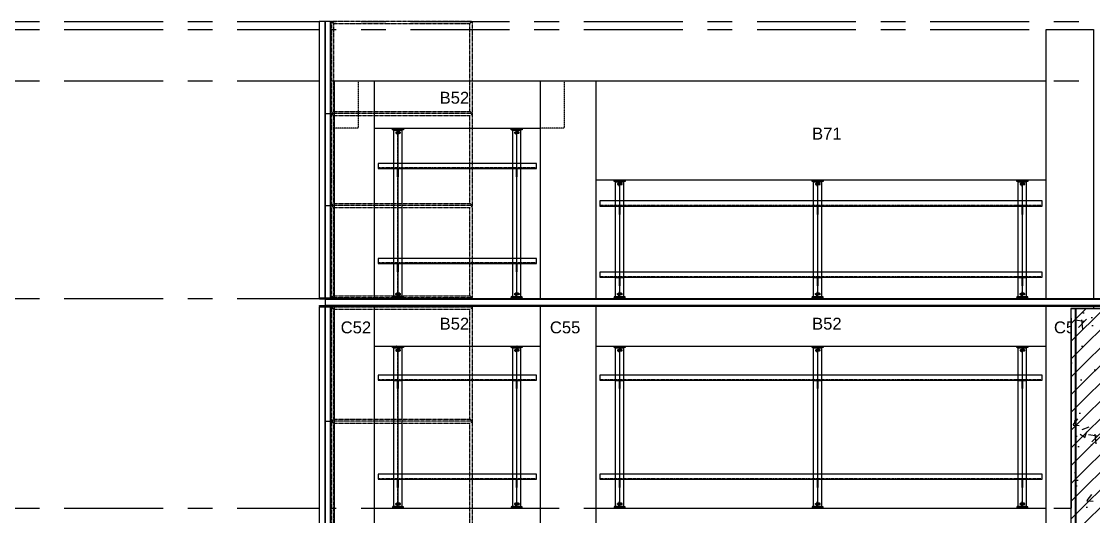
# Model space of a CAD drawing. Header units: millimetres. Extents: x -4391136 to -1798569, y -886572 to -291056.
# Drawn here: x -2137849 to -2124310, y -387245 to -380990 of the extents above; entities that cross this region are included whole.
import ezdxf
from ezdxf.enums import TextEntityAlignment as Align

# ---------------------------------------------------------------- set-up
doc = ezdxf.new("R2010")
doc.units = ezdxf.units.MM
doc.set_wipeout_variables(frame=1)
for name, pattern in [('ACM_Grid2', [9, 6, -1, 1, -1]), ('HIDDEN', [0.375, 0.25, -0.125]), ('HIDDEN2', [4.7625, 3.175, -1.5875]), ('TA_GL_005.00000', [13.75, 5, -1.25, 1.25, -1.25, 5]), ('TA_HL_001.00000', [6.5, 3.55, -2.95]), ('Xref-E1-E4$0$HIDDEN2', [4.7625, 3.175, -1.5875]), ('Xref-LOUVER-E1-E4$0$HIDDEN2', [4.7625, 3.175, -1.5875])]:
    doc.linetypes.add(name, pattern=pattern)
for name, color, linetype in [('000 - 0_SYM_DWG_GRIDLINE_MAIN_COLOR_251', 7, 'Continuous'), ('000 - CONCRETE_COL_HATCH_', 7, 'Continuous'), ('000 - CONCRETE_PRECAST_MAIN_COLOR_1', 7, 'Continuous'), ('000 - CONCRETE_PRECAST_WIPEOUT_', 7, 'Continuous'), ('010 - ASPG_EXTR_MAIN_COLOR_2', 7, 'Continuous'), ('010 - ASPG_EXTR_WIPEOUT_', 7, 'Continuous'), ('010 - ASPG_FRAMING_MAIN_COLOR_1', 7, 'Continuous'), ('010 - ASPG_FRAMING_MAIN_COLOR_2', 7, 'Continuous'), ('010 - ASPG_FRAMING_SUB_COLOR_2', 7, 'Continuous'), ('010 - ASPG_FRAMING_WIPEOUT_', 7, 'Continuous'), ('_[-125x65x6x8', 7, 'Continuous'), ('_PLATE-SC', 7, 'Continuous'), ('_PP-Dim', 7, 'Continuous'), ('_SC -100x100x6x8', 7, 'Continuous'), ('_SC-D1', 7, 'Continuous'), ('G-ANNO-HATCH-G251', 7, 'Continuous'), ('Xref-E1-E4$0$_Beam', 7, 'Continuous'), ('Xref-E1-E4$0$E2_Ent2-CRD$0$_Beam', 7, 'Continuous'), ('Xref-E1-E4$0$E2_Ent2-CRD$0$_Col', 7, 'Continuous'), ('Xref-LOUVER-E1-E4$0$_PRECAST', 7, 'Xref-LOUVER-E1-E4$0$HIDDEN2')]:
    doc.layers.add(name, color=color, linetype=linetype)
doc.layers.add('ACM_Line_Grid Line _Existing__Lw2_', color=7, linetype='ACM_Grid2', lineweight=9)
doc.styles.add('TA', font='', dxfattribs={"height": 4.5})
doc.styles.add('Xref-E1-E4$0$E2_Ent2-CRD$0$Arial', font='arial.ttf', dxfattribs={"height": 300})
doc.styles.get('TA').set_extended_font_data('Cordia New')

# ---------------------------------------------------------------- blocks, each defined once
blk = doc.blocks.new('_PL-01')
at = {"layer": 'G-ANNO-HATCH-G251'}
h = blk.add_hatch(dxfattribs=at)
h.set_pattern_fill('AR-CONC', scale=0.05)
h.set_pattern_definition([(50, (-178564.836, -85577.109), (9.10923345, -0.79695428), [0.9525, -10.4775]), (355, (-178564.836, -85577.109), (-1.76217107, 9.55284226), [0.762, -8.3820292]), (100.4514447, (-178564.077, -85577.176), (7.34706235, 8.7558876), [0.80950044, -8.90451223]), (46.1842, (-178564.836, -85574.569), (13.55395204, -2.1021164), [1.42875, -15.71625]), (96.6355576, (-178563.706, -85574.744), (11.8702067, 12.3713062), [1.2142512, -13.3567804]), (351.184151, (-178564.836, -85574.57), (11.8702067, 12.3713062), [1.1429984, -12.5729866]), (21, (-178563.566, -85575.204), (7.58071956, -5.1132599), [0.9525, -10.4775]), (326, (-178563.566, -85575.204), (3.0901014, 9.2093983), [0.762, -8.382]), (71.451445, (-178562.934, -85575.63), (10.67082096, 4.09613844), [0.80950044, -8.9044969]), (37.5, (-178564.8358, -85577.1093), (0.15443016, 4.227751944), [0, -8.2804, 0, -8.509, 0, -8.41375]), (7.5, (-178564.836, -85577.1093), (3.34098313, 5.00902874), [0, -4.8514, 0, -8.0899, 0, -3.20675]), (327.5, (-178567.668, -85577.1093), (6.77952976, -0.2864372), [0, -3.175, 0, -9.906, 0, -13.1445]), (317.5, (-178568.938, -85577.1093), (7.40645907, 1.27132455), [0, -4.1275, 0, -6.5786, 0, -9.3345])])
h.paths.add_polyline_path([(70, 0), (-70, 0), (-70, -10), (70, -10)])
h = blk.add_hatch(dxfattribs=at)
h.set_pattern_fill('ANSI32', scale=0.5, angle=90)
h.set_pattern_definition([(135, (-178371.5467, -85577.1093), (-3.36759605, -3.36759605), []), (135, (-178371.5467, -85574.8643), (-3.36759605, -3.36759605), [])])
h.paths.add_polyline_path([(70, -10), (-70, -10), (-70, -20), (70, -20)])
at = {"color": 7}
for points in [[(-70, 0), (70, 0), (70, -10), (-70, -10)], [(-70, -10), (70, -10), (70, -20), (-70, -20)]]:
    blk.add_lwpolyline(points, close=True, dxfattribs=at)
at = {"layer": 'ACM_Line_Grid Line _Existing__Lw2_', "color": 7, "lineweight": 20}
blk.add_line((0, 0), (0, -20), dxfattribs=at)
blk = doc.blocks.new('*U1296')
at = {"color": 7}
for p, q in [((-3, 2010), (-63, 2010)), ((-58, 2005), (-50, 2005)), ((-50, 5), (-50, 2005)), ((-50, 2005), (50, 2005)), ((-25, 1982), (-25, 1969)), ((-25, 1982), (-24, 1981)), ((-25, 1969), (-24, 1970)), ((-22, 1982), (-24, 1981)), ((-24, 1981), (-24, 1970)), ((-24, 1970), (-22, 1969)), ((-22, 1982), (-21, 1981)), ((-22, 1982), (-22, 1969)), ((-22, 1969), (-21, 1970)), ((-20, 1982), (-21, 1981)), ((-21, 1981), (-21, 1970)), ((-21, 1970), (-20, 1969)), ((-20, 1982), (-19, 1981)), ((-20, 1982), (-20, 1969)), ((-20, 1969), (-19, 1970)), ((-18, 1986), (-19, 1985)), ((-19, 1985), (-19, 1966)), ((-18, 1965), (-19, 1966)), ((-18, 1986), (-11, 1986)), ((-18, 1979), (-11, 1979)), ((-18, 1972), (-11, 1972)), ((-18, 1965), (-11, 1965)), ((-11, 1986), (-10, 1985)), ((-11, 1965), (-10, 1966)), ((-10, 1989), (-10, 1962)), ((-10, 1989), (-8, 1989)), ((-10, 1962), (-8, 1962)), ((-8, 1989), (-8, 1962)), ((-3, 2005), (-3, 2010)), ((4, 1962), (4, 1989)), ((6, 1989), (4, 1989)), ((6, 1962), (4, 1962)), ((6, 1962), (6, 1989)), ((7, 1986), (6, 1985)), ((7, 1965), (6, 1966)), ((14, 1986), (7, 1986)), ((14, 1979), (7, 1979)), ((14, 1972), (7, 1972)), ((14, 1965), (7, 1965)), ((14, 1986), (15, 1985)), ((14, 1965), (15, 1966)), ((15, 1966), (15, 1985)), ((23, 1986), (16, 1986)), ((23, 1979), (16, 1979)), ((23, 1972), (16, 1972)), ((23, 1965), (16, 1965)), ((23, 1986), (24, 1985)), ((23, 1965), (24, 1966)), ((24, 1966), (24, 1985)), ((25, 1982), (24, 1981)), ((25, 1969), (24, 1970)), ((26, 1981), (25, 1982)), ((25, 1969), (25, 1982)), ((25, 1969), (26, 1970)), ((27, 1982), (26, 1981)), ((26, 1970), (26, 1981)), ((27, 1969), (26, 1970)), ((29, 1981), (27, 1982)), ((27, 1969), (27, 1982)), ((27, 1969), (29, 1970)), ((30, 1982), (29, 1981)), ((29, 1981), (29, 1970)), ((30, 1969), (29, 1970)), ((30, 1969), (30, 1982)), ((50, 2005), (50, 5)), ((-3, 0), (-63, 0)), ((-58, 5), (-50, 5)), ((-50, 5), (50, 5)), ((-25, 29), (-25, 42)), ((-25, 42), (-24, 41)), ((-25, 29), (-24, 30)), ((-24, 41), (-22, 42)), ((-24, 30), (-24, 41)), ((-22, 29), (-24, 30)), ((-22, 42), (-21, 41)), ((-22, 29), (-22, 42)), ((-22, 29), (-21, 30)), ((-21, 41), (-20, 42)), ((-21, 30), (-21, 41)), ((-20, 29), (-21, 30)), ((-20, 42), (-19, 41)), ((-20, 29), (-20, 42)), ((-20, 29), (-19, 30)), ((-18, 46), (-19, 45)), ((-19, 26), (-19, 45)), ((-18, 25), (-19, 26)), ((-18, 46), (-11, 46)), ((-18, 39), (-11, 39)), ((-18, 32), (-11, 32)), ((-18, 25), (-11, 25)), ((-11, 46), (-10, 45)), ((-11, 25), (-10, 26)), ((-10, 22), (-10, 49)), ((-10, 49), (-8, 49)), ((-10, 22), (-8, 22)), ((-8, 22), (-8, 49)), ((-3, 5), (-3, 0)), ((4, 49), (4, 22)), ((6, 49), (4, 49)), ((6, 22), (4, 22)), ((6, 49), (6, 22)), ((7, 46), (6, 45)), ((7, 25), (6, 26)), ((14, 46), (7, 46)), ((14, 39), (7, 39)), ((14, 32), (7, 32)), ((14, 25), (7, 25)), ((14, 46), (15, 45)), ((14, 25), (15, 26)), ((15, 45), (15, 26)), ((23, 46), (16, 46)), ((23, 39), (16, 39)), ((23, 32), (16, 32)), ((23, 25), (16, 25)), ((23, 46), (24, 45)), ((23, 25), (24, 26)), ((24, 45), (24, 26)), ((25, 42), (24, 41)), ((25, 29), (24, 30)), ((25, 42), (26, 41)), ((25, 42), (25, 29)), ((26, 30), (25, 29)), ((27, 42), (26, 41)), ((26, 41), (26, 30)), ((27, 29), (26, 30)), ((27, 42), (29, 41)), ((27, 42), (27, 29)), ((29, 30), (27, 29)), ((30, 42), (29, 41)), ((29, 30), (29, 41)), ((30, 29), (29, 30)), ((30, 42), (30, 29))]:
    blk.add_line(p, q, dxfattribs=at)
at = {"color": 7, "linetype": 'HIDDEN'}
for p, q in [((-8, 2000), (-8, 1956)), ((-3, 2005), (-3, 5)), ((3, 5), (3, 2005)), ((-8, 10), (-8, 55))]:
    blk.add_line(p, q, dxfattribs=at)
at = {"color": 7}
for points in [[(-18, 1986, 0.325), (-18, 1979, 0.325), (-18, 1972, 0.325), (-18, 1965, 0.325)], [(-11, 1986, -0.325), (-11, 1979, -0.325), (-11, 1972, -0.325), (-11, 1965, -0.325)], [(7, 1965, -0.325), (7, 1972, -0.325), (7, 1979, -0.325), (7, 1986, -0.325)], [(14, 1965, 0.325), (14, 1972, 0.325), (14, 1979, 0.325), (14, 1986, 0.325)], [(23, 1965, 0.325), (23, 1972, 0.325), (23, 1979, 0.325), (23, 1986, 0.325)], [(-18, 25, -0.325), (-18, 32, -0.325), (-18, 39, -0.325), (-18, 46, -0.325)], [(-11, 25, 0.325), (-11, 32, 0.325), (-11, 39, 0.325), (-11, 46, 0.325)], [(7, 46, 0.325), (7, 39, 0.325), (7, 32, 0.325), (7, 25, 0.325)], [(14, 46, -0.325), (14, 39, -0.325), (14, 32, -0.325), (14, 25, -0.325)], [(23, 46, -0.325), (23, 39, -0.325), (23, 32, -0.325), (23, 25, -0.325)]]:
    blk.add_lwpolyline(points, format="xyb", dxfattribs=at)
for points in [[(16, 1986, 0.325), (16, 1979, 0.325), (16, 1972, 0.325), (16, 1965), (15, 1966), (15, 1985)], [(16, 25, -0.325), (16, 32, -0.325), (16, 39, -0.325), (16, 46), (15, 45), (15, 26)]]:
    blk.add_lwpolyline(points, format="xyb", close=True, dxfattribs=at)
for centre, radius, start, end in [((-57, 2011), 5.91, 188.4792, 263.1502), ((-18, 1975), 9.29, 134.3223, 225.6777), ((72, 1971), 47.7, 178.4903, 181.5097), ((23, 1975), 9.29, 314.3223, 45.6777), ((-57, 0), 5.91, 96.8498, 171.5208), ((-18, 35), 9.29, 134.3223, 225.6777), ((72, 40), 47.7, 178.4903, 181.5097), ((23, 35), 9.29, 314.3223, 45.6777)]:
    blk.add_arc(centre, radius, start, end, dxfattribs=at)
at = {"color": 7, "linetype": 'HIDDEN'}
for centre, radius, start, end in [((-13, 2000), 5, 0, 90), ((-2, 1956), 5.91, 186.8498, 261.5208), ((-13, 10), 5, 270, 0), ((-2, 55), 5.91, 98.4792, 173.1502)]:
    blk.add_arc(centre, radius, start, end, dxfattribs=at)
at = {"layer": 'Defpoints', "color": 7}
blk.add_line((0, 2010), (0, 0), dxfattribs=at)
blk = doc.blocks.new('*U1302')
at = {"color": 7, "linetype": 'HIDDEN2', "ltscale": 0.5}
blk.add_line((426, -26), (-5159, -26), dxfattribs=at)
at = {"color": 7}
blk.add_lwpolyline([(426, 32), (-5159, 32), (-5159, -32), (426, -32)], close=True, dxfattribs=at)
blk = doc.blocks.new('*U1304')
at = {"color": 7, "linetype": 'HIDDEN2', "ltscale": 0.5}
blk.add_line((401, -26), (-1599, -26), dxfattribs=at)
at = {"color": 7}
blk.add_lwpolyline([(401, 32), (-1599, 32), (-1599, -32), (401, -32)], close=True, dxfattribs=at)
blk = doc.blocks.new('*U1297')
at = {"color": 7}
for p, q in [((-3, 2110), (-63, 2110)), ((-58, 2105), (-50, 2105)), ((-50, 5), (-50, 2105)), ((-50, 2105), (50, 2105)), ((-25, 2082), (-25, 2069)), ((-25, 2082), (-24, 2081)), ((-25, 2069), (-24, 2070)), ((-22, 2082), (-24, 2081)), ((-24, 2081), (-24, 2070)), ((-24, 2070), (-22, 2069)), ((-22, 2082), (-21, 2081)), ((-22, 2082), (-22, 2069)), ((-22, 2069), (-21, 2070)), ((-20, 2082), (-21, 2081)), ((-21, 2081), (-21, 2070)), ((-21, 2070), (-20, 2069)), ((-20, 2082), (-19, 2081)), ((-20, 2082), (-20, 2069)), ((-20, 2069), (-19, 2070)), ((-18, 2086), (-19, 2085)), ((-19, 2085), (-19, 2066)), ((-18, 2065), (-19, 2066)), ((-18, 2086), (-11, 2086)), ((-18, 2079), (-11, 2079)), ((-18, 2072), (-11, 2072)), ((-18, 2065), (-11, 2065)), ((-11, 2086), (-10, 2085)), ((-11, 2065), (-10, 2066)), ((-10, 2089), (-10, 2062)), ((-10, 2089), (-8, 2089)), ((-10, 2062), (-8, 2062)), ((-8, 2089), (-8, 2062)), ((-3, 2105), (-3, 2110)), ((4, 2062), (4, 2089)), ((6, 2089), (4, 2089)), ((6, 2062), (4, 2062)), ((6, 2062), (6, 2089)), ((7, 2086), (6, 2085)), ((7, 2065), (6, 2066)), ((14, 2086), (7, 2086)), ((14, 2079), (7, 2079)), ((14, 2072), (7, 2072)), ((14, 2065), (7, 2065)), ((14, 2086), (15, 2085)), ((14, 2065), (15, 2066)), ((15, 2066), (15, 2085)), ((23, 2086), (16, 2086)), ((23, 2079), (16, 2079)), ((23, 2072), (16, 2072)), ((23, 2065), (16, 2065)), ((23, 2086), (24, 2085)), ((23, 2065), (24, 2066)), ((24, 2066), (24, 2085)), ((25, 2082), (24, 2081)), ((25, 2069), (24, 2070)), ((26, 2081), (25, 2082)), ((25, 2069), (25, 2082)), ((25, 2069), (26, 2070)), ((27, 2082), (26, 2081)), ((26, 2070), (26, 2081)), ((27, 2069), (26, 2070)), ((29, 2081), (27, 2082)), ((27, 2069), (27, 2082)), ((27, 2069), (29, 2070)), ((30, 2082), (29, 2081)), ((29, 2081), (29, 2070)), ((30, 2069), (29, 2070)), ((30, 2069), (30, 2082)), ((50, 2105), (50, 5)), ((-3, 0), (-63, 0)), ((-58, 5), (-50, 5)), ((-50, 5), (50, 5)), ((-25, 29), (-25, 42)), ((-25, 42), (-24, 41)), ((-25, 29), (-24, 30)), ((-24, 41), (-22, 42)), ((-24, 30), (-24, 41)), ((-22, 29), (-24, 30)), ((-22, 42), (-21, 41)), ((-22, 29), (-22, 42)), ((-22, 29), (-21, 30)), ((-21, 41), (-20, 42)), ((-21, 30), (-21, 41)), ((-20, 29), (-21, 30)), ((-20, 42), (-19, 41)), ((-20, 29), (-20, 42)), ((-20, 29), (-19, 30)), ((-18, 46), (-19, 45)), ((-19, 26), (-19, 45)), ((-18, 25), (-19, 26)), ((-18, 46), (-11, 46)), ((-18, 39), (-11, 39)), ((-18, 32), (-11, 32)), ((-18, 25), (-11, 25)), ((-11, 46), (-10, 45)), ((-11, 25), (-10, 26)), ((-10, 22), (-10, 49)), ((-10, 49), (-8, 49)), ((-10, 22), (-8, 22)), ((-8, 22), (-8, 49)), ((-3, 5), (-3, 0)), ((4, 49), (4, 22)), ((6, 49), (4, 49)), ((6, 22), (4, 22)), ((6, 49), (6, 22)), ((7, 46), (6, 45)), ((7, 25), (6, 26)), ((14, 46), (7, 46)), ((14, 39), (7, 39)), ((14, 32), (7, 32)), ((14, 25), (7, 25)), ((14, 46), (15, 45)), ((14, 25), (15, 26)), ((15, 45), (15, 26)), ((23, 46), (16, 46)), ((23, 39), (16, 39)), ((23, 32), (16, 32)), ((23, 25), (16, 25)), ((23, 46), (24, 45)), ((23, 25), (24, 26)), ((24, 45), (24, 26)), ((25, 42), (24, 41)), ((25, 29), (24, 30)), ((25, 42), (26, 41)), ((25, 42), (25, 29)), ((26, 30), (25, 29)), ((27, 42), (26, 41)), ((26, 41), (26, 30)), ((27, 29), (26, 30)), ((27, 42), (29, 41)), ((27, 42), (27, 29)), ((29, 30), (27, 29)), ((30, 42), (29, 41)), ((29, 30), (29, 41)), ((30, 29), (29, 30)), ((30, 42), (30, 29))]:
    blk.add_line(p, q, dxfattribs=at)
at = {"color": 7, "linetype": 'HIDDEN'}
for p, q in [((-8, 2100), (-8, 2056)), ((-3, 2105), (-3, 5)), ((3, 5), (3, 2105)), ((-8, 10), (-8, 55))]:
    blk.add_line(p, q, dxfattribs=at)
at = {"color": 7}
for points in [[(-18, 2086, 0.325), (-18, 2079, 0.325), (-18, 2072, 0.325), (-18, 2065, 0.325)], [(-11, 2086, -0.325), (-11, 2079, -0.325), (-11, 2072, -0.325), (-11, 2065, -0.325)], [(7, 2065, -0.325), (7, 2072, -0.325), (7, 2079, -0.325), (7, 2086, -0.325)], [(14, 2065, 0.325), (14, 2072, 0.325), (14, 2079, 0.325), (14, 2086, 0.325)], [(23, 2065, 0.325), (23, 2072, 0.325), (23, 2079, 0.325), (23, 2086, 0.325)], [(-18, 25, -0.325), (-18, 32, -0.325), (-18, 39, -0.325), (-18, 46, -0.325)], [(-11, 25, 0.325), (-11, 32, 0.325), (-11, 39, 0.325), (-11, 46, 0.325)], [(7, 46, 0.325), (7, 39, 0.325), (7, 32, 0.325), (7, 25, 0.325)], [(14, 46, -0.325), (14, 39, -0.325), (14, 32, -0.325), (14, 25, -0.325)], [(23, 46, -0.325), (23, 39, -0.325), (23, 32, -0.325), (23, 25, -0.325)]]:
    blk.add_lwpolyline(points, format="xyb", dxfattribs=at)
for points in [[(16, 2086, 0.325), (16, 2079, 0.325), (16, 2072, 0.325), (16, 2065), (15, 2066), (15, 2085)], [(16, 25, -0.325), (16, 32, -0.325), (16, 39, -0.325), (16, 46), (15, 45), (15, 26)]]:
    blk.add_lwpolyline(points, format="xyb", close=True, dxfattribs=at)
for centre, radius, start, end in [((-57, 2111), 5.91, 188.4792, 263.1502), ((-18, 2075), 9.29, 134.3223, 225.6777), ((72, 2071), 47.7, 178.4903, 181.5097), ((23, 2075), 9.29, 314.3223, 45.6777), ((-57, 0), 5.91, 96.8498, 171.5208), ((-18, 35), 9.29, 134.3223, 225.6777), ((72, 40), 47.7, 178.4903, 181.5097), ((23, 35), 9.29, 314.3223, 45.6777)]:
    blk.add_arc(centre, radius, start, end, dxfattribs=at)
at = {"color": 7, "linetype": 'HIDDEN'}
for centre, radius, start, end in [((-13, 2100), 5, 0, 90), ((-2, 2056), 5.91, 186.8498, 261.5208), ((-13, 10), 5, 270, 0), ((-2, 55), 5.91, 98.4792, 173.1502)]:
    blk.add_arc(centre, radius, start, end, dxfattribs=at)
at = {"layer": 'Defpoints', "color": 7}
blk.add_line((0, 2110), (0, 0), dxfattribs=at)
blk = doc.blocks.new('*U1298')
at = {"color": 7}
for p, q in [((-3, 1460), (-63, 1460)), ((-58, 1455), (-50, 1455)), ((-50, 5), (-50, 1455)), ((-50, 1455), (50, 1455)), ((-25, 1432), (-25, 1419)), ((-25, 1432), (-24, 1431)), ((-25, 1419), (-24, 1420)), ((-22, 1432), (-24, 1431)), ((-24, 1431), (-24, 1420)), ((-24, 1420), (-22, 1419)), ((-22, 1432), (-21, 1431)), ((-22, 1432), (-22, 1419)), ((-22, 1419), (-21, 1420)), ((-20, 1432), (-21, 1431)), ((-21, 1431), (-21, 1420)), ((-21, 1420), (-20, 1419)), ((-20, 1432), (-19, 1431)), ((-20, 1432), (-20, 1419)), ((-20, 1419), (-19, 1420)), ((-18, 1436), (-19, 1435)), ((-19, 1435), (-19, 1416)), ((-18, 1415), (-19, 1416)), ((-18, 1436), (-11, 1436)), ((-18, 1429), (-11, 1429)), ((-18, 1422), (-11, 1422)), ((-18, 1415), (-11, 1415)), ((-11, 1436), (-10, 1435)), ((-11, 1415), (-10, 1416)), ((-10, 1439), (-10, 1412)), ((-10, 1439), (-8, 1439)), ((-10, 1412), (-8, 1412)), ((-8, 1439), (-8, 1412)), ((-3, 1455), (-3, 1460)), ((4, 1412), (4, 1439)), ((6, 1439), (4, 1439)), ((6, 1412), (4, 1412)), ((6, 1412), (6, 1439)), ((7, 1436), (6, 1435)), ((7, 1415), (6, 1416)), ((14, 1436), (7, 1436)), ((14, 1429), (7, 1429)), ((14, 1422), (7, 1422)), ((14, 1415), (7, 1415)), ((14, 1436), (15, 1435)), ((14, 1415), (15, 1416)), ((15, 1416), (15, 1435)), ((23, 1436), (16, 1436)), ((23, 1429), (16, 1429)), ((23, 1422), (16, 1422)), ((23, 1415), (16, 1415)), ((23, 1436), (24, 1435)), ((23, 1415), (24, 1416)), ((24, 1416), (24, 1435)), ((25, 1432), (24, 1431)), ((25, 1419), (24, 1420)), ((26, 1431), (25, 1432)), ((25, 1419), (25, 1432)), ((25, 1419), (26, 1420)), ((27, 1432), (26, 1431)), ((26, 1420), (26, 1431)), ((27, 1419), (26, 1420)), ((29, 1431), (27, 1432)), ((27, 1419), (27, 1432)), ((27, 1419), (29, 1420)), ((30, 1432), (29, 1431)), ((29, 1431), (29, 1420)), ((30, 1419), (29, 1420)), ((30, 1419), (30, 1432)), ((50, 1455), (50, 5)), ((-3, 0), (-63, 0)), ((-58, 5), (-50, 5)), ((-50, 5), (50, 5)), ((-25, 29), (-25, 42)), ((-25, 42), (-24, 41)), ((-25, 29), (-24, 30)), ((-24, 41), (-22, 42)), ((-24, 30), (-24, 41)), ((-22, 29), (-24, 30)), ((-22, 42), (-21, 41)), ((-22, 29), (-22, 42)), ((-22, 29), (-21, 30)), ((-21, 41), (-20, 42)), ((-21, 30), (-21, 41)), ((-20, 29), (-21, 30)), ((-20, 42), (-19, 41)), ((-20, 29), (-20, 42)), ((-20, 29), (-19, 30)), ((-18, 46), (-19, 45)), ((-19, 26), (-19, 45)), ((-18, 25), (-19, 26)), ((-18, 46), (-11, 46)), ((-18, 39), (-11, 39)), ((-18, 32), (-11, 32)), ((-18, 25), (-11, 25)), ((-11, 46), (-10, 45)), ((-11, 25), (-10, 26)), ((-10, 22), (-10, 49)), ((-10, 49), (-8, 49)), ((-10, 22), (-8, 22)), ((-8, 22), (-8, 49)), ((-3, 5), (-3, 0)), ((4, 49), (4, 22)), ((6, 49), (4, 49)), ((6, 22), (4, 22)), ((6, 49), (6, 22)), ((7, 46), (6, 45)), ((7, 25), (6, 26)), ((14, 46), (7, 46)), ((14, 39), (7, 39)), ((14, 32), (7, 32)), ((14, 25), (7, 25)), ((14, 46), (15, 45)), ((14, 25), (15, 26)), ((15, 45), (15, 26)), ((23, 46), (16, 46)), ((23, 39), (16, 39)), ((23, 32), (16, 32)), ((23, 25), (16, 25)), ((23, 46), (24, 45)), ((23, 25), (24, 26)), ((24, 45), (24, 26)), ((25, 42), (24, 41)), ((25, 29), (24, 30)), ((25, 42), (26, 41)), ((25, 42), (25, 29)), ((26, 30), (25, 29)), ((27, 42), (26, 41)), ((26, 41), (26, 30)), ((27, 29), (26, 30)), ((27, 42), (29, 41)), ((27, 42), (27, 29)), ((29, 30), (27, 29)), ((30, 42), (29, 41)), ((29, 30), (29, 41)), ((30, 29), (29, 30)), ((30, 42), (30, 29))]:
    blk.add_line(p, q, dxfattribs=at)
at = {"color": 7, "linetype": 'HIDDEN'}
for p, q in [((-8, 1450), (-8, 1406)), ((-3, 1455), (-3, 5)), ((3, 5), (3, 1455)), ((-8, 10), (-8, 55))]:
    blk.add_line(p, q, dxfattribs=at)
at = {"color": 7}
for points in [[(-18, 1436, 0.325), (-18, 1429, 0.325), (-18, 1422, 0.325), (-18, 1415, 0.325)], [(-11, 1436, -0.325), (-11, 1429, -0.325), (-11, 1422, -0.325), (-11, 1415, -0.325)], [(7, 1415, -0.325), (7, 1422, -0.325), (7, 1429, -0.325), (7, 1436, -0.325)], [(14, 1415, 0.325), (14, 1422, 0.325), (14, 1429, 0.325), (14, 1436, 0.325)], [(23, 1415, 0.325), (23, 1422, 0.325), (23, 1429, 0.325), (23, 1436, 0.325)], [(-18, 25, -0.325), (-18, 32, -0.325), (-18, 39, -0.325), (-18, 46, -0.325)], [(-11, 25, 0.325), (-11, 32, 0.325), (-11, 39, 0.325), (-11, 46, 0.325)], [(7, 46, 0.325), (7, 39, 0.325), (7, 32, 0.325), (7, 25, 0.325)], [(14, 46, -0.325), (14, 39, -0.325), (14, 32, -0.325), (14, 25, -0.325)], [(23, 46, -0.325), (23, 39, -0.325), (23, 32, -0.325), (23, 25, -0.325)]]:
    blk.add_lwpolyline(points, format="xyb", dxfattribs=at)
for points in [[(16, 1436, 0.325), (16, 1429, 0.325), (16, 1422, 0.325), (16, 1415), (15, 1416), (15, 1435)], [(16, 25, -0.325), (16, 32, -0.325), (16, 39, -0.325), (16, 46), (15, 45), (15, 26)]]:
    blk.add_lwpolyline(points, format="xyb", close=True, dxfattribs=at)
for centre, radius, start, end in [((-57, 1461), 5.91, 188.4792, 263.1502), ((-18, 1425), 9.29, 134.3223, 225.6777), ((72, 1421), 47.7, 178.4903, 181.5097), ((23, 1425), 9.29, 314.3223, 45.6777), ((-57, 0), 5.91, 96.8498, 171.5208), ((-18, 35), 9.29, 134.3223, 225.6777), ((72, 40), 47.7, 178.4903, 181.5097), ((23, 35), 9.29, 314.3223, 45.6777)]:
    blk.add_arc(centre, radius, start, end, dxfattribs=at)
at = {"color": 7, "linetype": 'HIDDEN'}
for centre, radius, start, end in [((-13, 1450), 5, 0, 90), ((-2, 1406), 5.91, 186.8498, 261.5208), ((-13, 10), 5, 270, 0), ((-2, 55), 5.91, 98.4792, 173.1502)]:
    blk.add_arc(centre, radius, start, end, dxfattribs=at)
at = {"layer": 'Defpoints', "color": 7}
blk.add_line((0, 1460), (0, 0), dxfattribs=at)
blk = doc.blocks.new('*U1303')
at = {"color": 7, "linetype": 'HIDDEN2', "ltscale": 0.5}
blk.add_line((426, -26), (-1574, -26), dxfattribs=at)
at = {"color": 7}
blk.add_lwpolyline([(426, 32), (-1574, 32), (-1574, -32), (426, -32)], close=True, dxfattribs=at)
blk = doc.blocks.new('_SC-D1')
at = {"color": 7}
blk.add_line((3, -36), (-3, -36), dxfattribs=at)
for points in [[(-50, 0), (50, 0), (50, -6), (-50, -6)], [(-3, -6), (3, -6), (3, -106), (-3, -106)]]:
    blk.add_lwpolyline(points, close=True, dxfattribs=at)
blk = doc.blocks.new('W-1-PP17-ENT2_REV00_20260527-020919_ELEVATION_2_ST')
at = {"layer": 'Xref-E1-E4$0$_Beam', "color": 7, "linetype": 'Xref-E1-E4$0$HIDDEN2', "ltscale": 0.1}
for points in [[(-19435, 114090), (-19435, 113490), (-19735, 113490)], [(-16835, 114090), (-16835, 113490), (-17135, 113490)]]:
    blk.add_lwpolyline(points, dxfattribs=at)
at = {"layer": 'Xref-E1-E4$0$E2_Ent2-CRD$0$_Beam', "color": 7}
for p, q in [((-10750, 114740), (-10150, 114740)), ((-19235, 111340), (-17135, 111340)), ((-16435, 111340), (-10750, 111340)), ((-19235, 110740), (-17135, 110740)), ((-16435, 110740), (-10750, 110740))]:
    blk.add_line(p, q, dxfattribs=at)
at = {"layer": 'Xref-E1-E4$0$E2_Ent2-CRD$0$_Beam', "color": 7, "lineweight": -3}
for p, q in [((-19235, 114090), (-17135, 114090)), ((-16422, 114090), (-10750, 114090)), ((-19235, 113490), (-17135, 113490)), ((-16435, 112840), (-10750, 112840)), ((-19235, 108690), (-17135, 108690)), ((-16435, 108690), (-10750, 108690))]:
    blk.add_line(p, q, dxfattribs=at)
at = {"layer": 'Xref-E1-E4$0$E2_Ent2-CRD$0$_Col', "color": 7}
for points in [[(-10150, 114740), (-10150, 102190), (-10750, 102190), (-10750, 114740)], [(-19735, 102190), (-19735, 114090), (-19235, 114090), (-19235, 102190)], [(-17135, 102190), (-17135, 114090), (-16435, 114090), (-16435, 102190)]]:
    blk.add_lwpolyline(points, dxfattribs=at)
at = {"layer": 'Xref-LOUVER-E1-E4$0$_PRECAST', "color": 7}
blk.add_line((-10435, 111215), (-10435, 102290), dxfattribs=at)
blk.add_lwpolyline([(-10435, 111215), (-4435, 111215)], dxfattribs=at)
at = {"layer": '_[-125x65x6x8', "color": 7}
for name, p in [('*U1303', (-17611, 113015)), ('*U1302', (-11226, 112540)), ('*U1303', (-17611, 111815)), ('*U1302', (-11226, 111640)), ('*U1304', (-17586, 110340)), ('*U1302', (-11226, 110340)), ('*U1304', (-17586, 109090)), ('*U1302', (-11226, 109090))]:
    blk.add_blockref(name, p, dxfattribs=at)
at = {"layer": '_PLATE-SC', "color": 7}
for p in [(-18935, 113490), (-17435, 113490), (-16135, 112840), (-13635, 112840), (-11050, 112840), (-18935, 110740), (-17435, 110740), (-16135, 110740), (-13635, 110740), (-11050, 110740)]:
    blk.add_blockref('_PL-01', p, dxfattribs=at)
at = {"layer": '_PLATE-SC', "color": 7, "xscale": -1, "rotation": 180}
for p in [(-18935, 111340), (-17435, 111340), (-16135, 111340), (-13635, 111340), (-11050, 111340), (-18935, 108690), (-17435, 108690), (-16135, 108690), (-13635, 108690), (-11050, 108690)]:
    blk.add_blockref('_PL-01', p, dxfattribs=at)
at = {"layer": '_SC -100x100x6x8', "color": 7}
for name, p in [('*U1297', (-18935, 111360)), ('*U1297', (-17435, 111360)), ('*U1298', (-16135, 111360)), ('*U1298', (-13635, 111360)), ('*U1298', (-11050, 111360)), ('*U1296', (-18935, 108710)), ('*U1296', (-17435, 108710)), ('*U1296', (-16135, 108710)), ('*U1296', (-13635, 108710)), ('*U1296', (-11050, 108710))]:
    blk.add_blockref(name, p, dxfattribs=at)
at = {"layer": '_SC-D1', "color": 7}
for p in [(-18935, 112983), (-17435, 112983), (-16135, 112508), (-13635, 112508), (-11050, 112508), (-18935, 111783), (-17435, 111783), (-16135, 111608), (-13635, 111608), (-11050, 111608), (-18935, 110308), (-17435, 110308), (-16135, 110308), (-13635, 110308), (-11050, 110308), (-18935, 109058), (-17435, 109058), (-16135, 109058), (-13635, 109058), (-11050, 109058)]:
    blk.add_blockref('_SC-D1', p, dxfattribs=at)
at = {"layer": 'Defpoints', "color": 7, "lineweight": -3, "style": 'Xref-E1-E4$0$E2_Ent2-CRD$0$Arial'}
for s, p in [('B52', (-18221, 113876)), ('B71', (-13518, 113423)), ('C52', (-19465, 110975)), ('B52', (-18221, 111022)), ('C55', (-16823, 110975)), ('B52', (-13518, 111022)), ('C54', (-10458, 110975))]:
    blk.add_text(s, height=150, dxfattribs=at).set_placement(p, align=Align.MIDDLE_CENTER)
blk = doc.blocks.new('*U2335')
at = {"layer": '000 - 0_SYM_DWG_GRIDLINE_MAIN_COLOR_251', "color": 7, "linetype": 'ByBlock', "ltscale": 5}
blk.add_line((20, 0), (-573.796, 0), dxfattribs=at)
at = {"color": 7, "style": 'TA', "flags": 1}
blk.add_attdef('LOCATION', (6, -6), '', height=4.5, rotation=270, dxfattribs=at)
blk = doc.blocks.new('W-1-PP17-ENT2_REV00_20260527-020919_ELEVATION_2_DIMS')
at = {"layer": '000 - 0_SYM_DWG_GRIDLINE_MAIN_COLOR_251', "color": 7, "linetype": 'TA_GL_005.00000', "xscale": 50, "yscale": 50, "zscale": 50, "rotation": 180}
for p in [(-26525, 114840), (-26525, 114740), (-26525, 114090), (-26525, 111340), (-26525, 108690)]:
    blk.add_blockref('*U2335', p, dxfattribs=at)
blk = doc.blocks.new('W-1-PP17-ENT2_REV00_20260527-020919_ELEVATION_2_PRECAST')
at = {"color": 7}
blk.add_wipeout([(8840, -3000), (23444, -3000), (23444, 0), (17840, 0), (17840, 5925), (11840, 5925), (11840, 0), (8840, 0)], dxfattribs=at).dxf.layer = '000 - CONCRETE_PRECAST_WIPEOUT_'
at = {"layer": '000 - CONCRETE_COL_HATCH_'}
h = blk.add_hatch(dxfattribs=at)
h.set_pattern_fill('ANSI31')
h.set_pattern_definition([(45, (-112882316.63, -18304642.85), (-112.25320151, 112.25320151), [])])
h.paths.add_polyline_path([(8840, -3000), (23444, -3000), (23444, 0), (17840, 0), (17840, 5925), (11840, 5925), (11840, 0), (8840, 0)])
h = blk.add_hatch(dxfattribs=at)
h.set_pattern_fill('AR-CONC', scale=0.1)
h.set_pattern_definition([(50, (-112882316.6, -18304642.85), (910.923345, -79.6954277), [95.25, -1047.75]), (355, (-112882316.6, -18304642.85), (-176.217107, 955.284226), [76.2, -838.202921]), (100.4514447, (-112882240.7, -18304649.5), (734.7062355, 875.5887596), [80.950044, -890.451223]), (46.1842, (-112882316.6, -18304388.9), (1355.395204, -210.21164), [142.875, -1571.625]), (96.6355576, (-112882203.7, -18304406.4), (1187.02067, 1237.130623), [121.425116, -1335.67804]), (351.1841512, (-112882316.6, -18304388.9), (1187.02067, 1237.130623), [114.299835, -1257.29866]), (21, (-112882189.6, -18304452.35), (758.0719563, -511.325991), [95.25, -1047.75]), (326, (-112882189.6, -18304452.35), (309.010142, 920.9398306), [76.2, -838.2]), (71.451445, (-112882126.5, -18304495), (1067.0820964, 409.6138444), [80.950044, -890.449688]), (37.5, (-112882316.63, -18304642.85), (15.44301625, 422.7751944), [0, -828.04, 0, -850.9, 0, -841.375]), (7.5, (-112882316.63, -18304642.85), (334.0983126, 500.9028741), [0, -485.14, 0, -808.99, 0, -320.675]), (327.5, (-112882599.84, -18304642.85), (677.9529758, -28.64372), [0, -317.5, 0, -990.6, 0, -1314.45]), (317.5, (-112882726.84, -18304642.85), (740.645907, 127.1324552), [0, -412.75, 0, -657.86, 0, -933.45])])
h.paths.add_polyline_path([(8840, -3000), (23444, -3000), (23444, 0), (17840, 0), (17840, 5925), (11840, 5925), (11840, 0), (8840, 0)])
at = {"layer": '000 - CONCRETE_PRECAST_MAIN_COLOR_1', "color": 7}
blk.add_line((11840, 5925), (11840, -3000), dxfattribs=at)
blk.add_lwpolyline([(8840, -3000), (23444, -3000), (23444, 0), (17840, 0), (17840, 5925), (11840, 5925), (11840, 0), (8840, 0), (8840, -3000)], close=True, dxfattribs=at)
blk = doc.blocks.new('*U2072')
at = {"color": 7}
blk.add_wipeout([(0, -40), (20933, -40), (20933, 40), (0, 40)], dxfattribs=at).dxf.layer = '010 - ASPG_FRAMING_WIPEOUT_'
at = {"layer": '010 - ASPG_FRAMING_MAIN_COLOR_2', "color": 7}
blk.add_lwpolyline([(0, -40), (20933, -40), (20933, 40), (0, 40)], close=True, dxfattribs=at)
at = {"color": 7}
for points in [[(-75, 40), (21008, 40), (21008, 50), (-75, 50)], [(-75, -50), (21008, -50), (21008, -40), (-75, -40)]]:
    blk.add_wipeout(points, dxfattribs=at).dxf.layer = '010 - ASPG_FRAMING_WIPEOUT_'
at = {"layer": '010 - ASPG_FRAMING_MAIN_COLOR_1', "color": 7}
for points in [[(-75, 40), (21008, 40), (21008, 50), (-75, 50)], [(-75, -50), (21008, -50), (21008, -40), (-75, -40)]]:
    blk.add_lwpolyline(points, close=True, dxfattribs=at)
blk = doc.blocks.new('DPA_Curved type A - Curved Type A-31239847-ENTRANCE 2 - ENLARGE ELEVATION 2')
at = {"layer": '000 - CONCRETE_PRECAST_MAIN_COLOR_1', "color": 7}
for p, q in [((-507083, 111215), (-507033, 111215)), ((-507083, 108290), (-507083, 111215)), ((-507033, 111215), (-507023, 111215)), ((-507033, 111215), (-507033, 108290)), ((-507033, 111215), (-507033, 108290)), ((-507023, 111215), (-505643, 111215)), ((-507023, 111215), (-507023, 108290)), ((-505643, 111215), (-505633, 111215)), ((-505643, 111215), (-505643, 108290)), ((-505633, 111215), (-505583, 111215)), ((-505633, 111215), (-505633, 108290)), ((-505633, 111215), (-505633, 108290)), ((-505583, 111215), (-505583, 108290)), ((-507083, 111090), (-507083, 108690)), ((-505583, 111090), (-505583, 108290)), ((-507083, 108440), (-507083, 108290)), ((-507083, 108290), (-505583, 108290)), ((-507033, 108290), (-507083, 108290)), ((-507023, 108290), (-507033, 108290)), ((-505643, 108290), (-507023, 108290)), ((-505633, 108290), (-505643, 108290)), ((-505583, 108290), (-505633, 108290))]:
    blk.add_line(p, q, dxfattribs=at)
blk = doc.blocks.new('A$C3de08056')
at = {"layer": '000 - CONCRETE_PRECAST_MAIN_COLOR_1', "color": 7}
blk.add_blockref('DPA_Curved type A - Curved Type A-31239847-ENTRANCE 2 - ENLARGE ELEVATION 2', (490474, -106190), dxfattribs=at)
blk = doc.blocks.new('W-1-PP17-ENT2_REV00_20260527-020919_ELEVATION_2_EX')
at = {"color": 7}
blk.add_blockref('A$C3de08056', (6175, 106190), dxfattribs=at)
blk = doc.blocks.new('*U2046')
at = {"color": 7}
blk.add_wipeout([(0, 0), (1163, 0), (1163, 67), (0, 67)], dxfattribs=at).dxf.layer = '010 - ASPG_FRAMING_WIPEOUT_'
blk.add_wipeout([(3490, 68), (3490, 145), (0, 145), (0, 68)], dxfattribs=at).dxf.layer = '010 - ASPG_EXTR_WIPEOUT_'
at = {"layer": '010 - ASPG_EXTR_MAIN_COLOR_2', "color": 7}
blk.add_lwpolyline([(3490, 70), (3490, 145), (0, 145), (0, 70)], close=True, dxfattribs=at)
at = {"layer": '010 - ASPG_FRAMING_SUB_COLOR_2', "color": 7}
blk.add_lwpolyline([(0, 0), (1163, 0), (1163, 67), (0, 67)], close=True, dxfattribs=at)
blk = doc.blocks.new('*U2018')
at = {"color": 7}
blk.add_wipeout([(0, 0), (1440, 0), (1440, 67), (0, 67)], dxfattribs=at).dxf.layer = '010 - ASPG_FRAMING_WIPEOUT_'
blk.add_wipeout([(2880, 68), (2880, 145), (0, 145), (0, 68)], dxfattribs=at).dxf.layer = '010 - ASPG_EXTR_WIPEOUT_'
at = {"layer": '010 - ASPG_EXTR_MAIN_COLOR_2', "color": 7}
blk.add_lwpolyline([(2880, 70), (2880, 145), (0, 145), (0, 70)], close=True, dxfattribs=at)
at = {"layer": '010 - ASPG_FRAMING_SUB_COLOR_2', "color": 7}
blk.add_lwpolyline([(0, 0), (1440, 0), (1440, 67), (0, 67)], close=True, dxfattribs=at)
blk = doc.blocks.new('*U2026')
at = {"color": 7}
blk.add_wipeout([(0, 0), (1440, 0), (1440, 67), (0, 67)], dxfattribs=at).dxf.layer = '010 - ASPG_FRAMING_WIPEOUT_'
at = {"layer": '010 - ASPG_FRAMING_SUB_COLOR_2', "color": 7}
blk.add_lwpolyline([(0, 0), (1440, 0), (1440, 67), (0, 67)], close=True, dxfattribs=at)
blk = doc.blocks.new('*U2047')
at = {"color": 7}
blk.add_wipeout([(0, 0), (1163, 0), (1163, 67), (0, 67)], dxfattribs=at).dxf.layer = '010 - ASPG_FRAMING_WIPEOUT_'
at = {"layer": '010 - ASPG_FRAMING_SUB_COLOR_2', "color": 7}
blk.add_lwpolyline([(0, 0), (1163, 0), (1163, 67), (0, 67)], close=True, dxfattribs=at)
blk = doc.blocks.new('*U2399')
at = {"layer": '010 - ASPG_FRAMING_MAIN_COLOR_1', "color": 7, "linetype": 'ByBlock'}
for points in [[(0, 0), (0, 1780), (25, 1750), (25, 30), (0, 0)], [(1440, 1780), (0, 1780), (25, 1750), (1415, 1750)], [(1440, 0), (1440, 1780), (1415, 1750), (1415, 30), (1440, 0)], [(25, 30), (1415, 30), (1440, 0), (0, 0), (25, 30)]]:
    blk.add_lwpolyline(points, close=True, dxfattribs=at)
blk = doc.blocks.new('*U2406')
at = {"layer": '010 - ASPG_FRAMING_MAIN_COLOR_1', "color": 7, "linetype": 'ByBlock'}
for points in [[(0, 0), (0, 1780), (25, 1750), (25, 30), (0, 0)], [(1163, 1780), (0, 1780), (25, 1750), (1138, 1750)], [(1163, 0), (1163, 1780), (1138, 1750), (1138, 30), (1163, 0)], [(25, 30), (1138, 30), (1163, 0), (0, 0), (25, 30)]]:
    blk.add_lwpolyline(points, close=True, dxfattribs=at)

msp = doc.modelspace()

# ---------------------------------------------------------------- block references
at = {"color": 7}
msp.add_blockref('W-1-PP17-ENT2_REV00_20260527-020919_ELEVATION_2_DIMS', (-2114159.8, -495830.4), dxfattribs=at)
at = {"layer": '_PP-Dim', "color": 7}
msp.add_blockref('W-1-PP17-ENT2_REV00_20260527-020919_ELEVATION_2_ST', (-2114159.8, -495830.4), dxfattribs=at)

# ---------------------------------------------------------------- next in the draw order: block references
at = {"color": 7}
msp.add_blockref('W-1-PP17-ENT2_REV00_20260527-020919_ELEVATION_2_PRECAST', (-2136434.8, -390540.4), dxfattribs=at)

# ---------------------------------------------------------------- next in the draw order: block references
at = {"color": 7, "xscale": -1, "rotation": 180}
msp.add_blockref('*U2072', (-2134008.8, -384540.4), dxfattribs=at)

# ---------------------------------------------------------------- next in the draw order: block references
at = {"color": 7, "linetype": 'TA_HL_001.00000', "xscale": -1, "yscale": -1, "rotation": 270}
msp.add_blockref('*U2046', (-2133944.8, -384480.4), dxfattribs=at)
at = {"color": 7}
msp.add_blockref('W-1-PP17-ENT2_REV00_20260527-020919_ELEVATION_2_EX', (-2114159.8, -495830.4), dxfattribs=at)

# ---------------------------------------------------------------- next in the draw order: block references
at = {"color": 7, "linetype": 'TA_HL_001.00000', "xscale": -1, "yscale": -1, "rotation": 270}
for name, p in [('*U2047', (-2133944.8, -383317.1)), ('*U2018', (-2133944.8, -387480.4))]:
    msp.add_blockref(name, p, dxfattribs=at)

# ---------------------------------------------------------------- next in the draw order: block references
for name, p in [('*U2047', (-2133944.8, -382153.8)), ('*U2406', (-2132154.8, -384480.4)), ('*U2026', (-2133944.8, -386040.4))]:
    msp.add_blockref(name, p, dxfattribs=at)

# ---------------------------------------------------------------- next in the draw order: block references
for name, p in [('*U2406', (-2132154.8, -382153.8)), ('*U2406', (-2132154.8, -383317.1)), ('*U2399', (-2132154.8, -386040.4)), ('*U2399', (-2132154.8, -387480.4))]:
    msp.add_blockref(name, p, dxfattribs=at)

doc.saveas('drawing.dxf')
